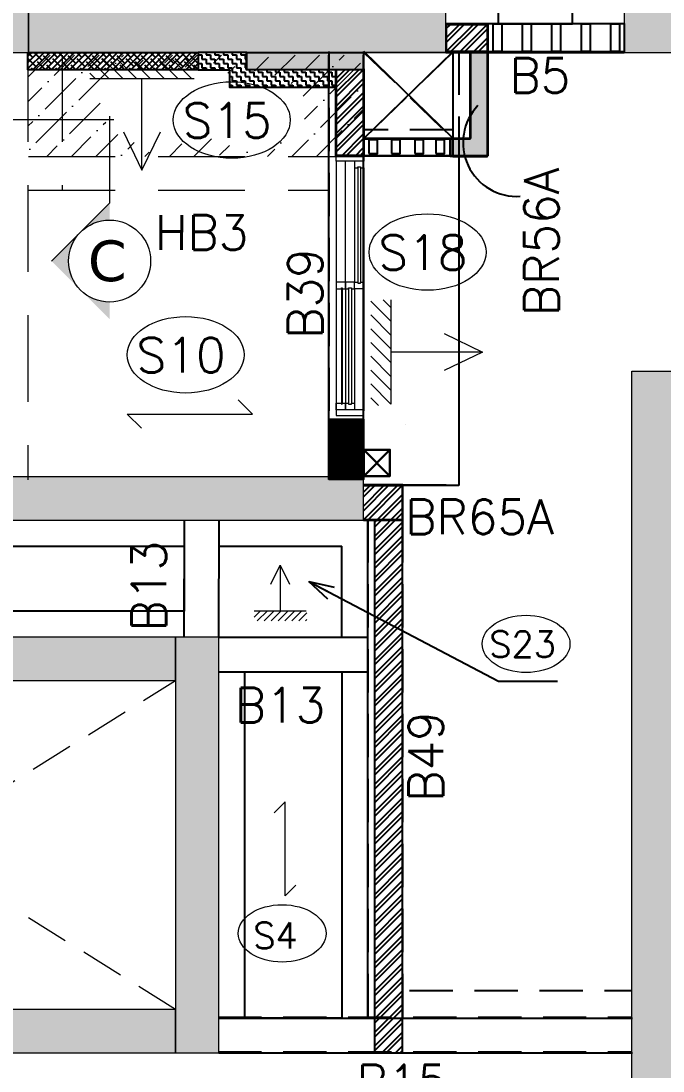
# Model space of a CAD drawing. Header units: millimetres. Extents: x 1181448 to 1317632, y -5734806 to -5633961.
# Drawn here: x 1298547 to 1302254, y -5704385 to -5698325 of the extents above; entities that cross this region are included whole.
import ezdxf

# ---------------------------------------------------------------- set-up
doc = ezdxf.new("R2010")
doc.units = ezdxf.units.MM
doc.header["$LTSCALE"] = 1000
doc.header["$MEASUREMENT"] = 0
for name, pattern in [('1', [0]), ('2BHK-A - BACK$0$HIDDEN', [0.375, 0.25, -0.125]), ('AUDIT_D_120904163729-0', [0]), ('HIDDEN', [0.375, 0.25, -0.125]), ('T8(T9 IS SIMILAR) - TYPICAL FLOOR ELEVATION$0$AUDIT_D_120904163729-0', [0]), ('T8(T9 IS SIMILAR) - TYPICAL FLOOR ELEVATION$0$HIDDEN', [0.375, 0.25, -0.125]), ('T8(T9 IS SIMILAR)$0$$0$HIDDEN', [0.375, 0.25, -0.125])]:
    doc.linetypes.add(name, pattern=pattern)
doc.layers.get('0').update_dxf_attribs({"linetype": 'AUDIT_D_120904163729-0'})
for name, color, linetype in [('100 MM THK. NON-STRUCTURAL WALL', 134, 'Continuous'), ('100 MM THK. NON-STRUCTURAL WALL FOR LEDGE WALL BELOW WASHBASIN COUNTER', 47, 'Continuous'), ('2BHK-A - BACK$0$$0$A-Elev Feature-Chajja', 13, 'Continuous'), ('2BHK-A - BACK$0$$0$CUT-OUT', 49, 'Continuous'), ('2BHK-A - BACK$0$CUT-OUT', 49, 'Continuous'), ('A_dim', 1, 'Continuous'), ('S-BEAM', 20, 'Continuous'), ('SCPL-BEAMS NO.', 7, 'Continuous'), ('secLINE', 7, 'Continuous'), ('T8(T9 IS SIMILAR) - TYPICAL FLOOR ELEVATION$0$A-WALL-FEATURES', 6, 'T8(T9 IS SIMILAR) - TYPICAL FLOOR ELEVATION$0$AUDIT_D_120904163729-0'), ('T8(T9 IS SIMILAR)$0$S-BEAM', 20, 'T8(T9 IS SIMILAR)$0$$0$HIDDEN'), ('TYPICAL FLOOR ARCH', 251, 'AUDIT_D_120904163729-0')]:
    doc.layers.add(name, color=color, linetype=linetype)
for name, color, linetype, lineweight in [('160 THK. STRUCT WALL', 7, 'Continuous', 15), ('2BHK-A - BACK$0$$0$A-WALL- 160', 6, 'Continuous', 30), ('2BHK-A - BACK$0$A-WALL- 160', 6, 'Continuous', 30), ('2BHK-A - BACK$0$Window', 4, 'Continuous', 20), ('S-CUTOUT', 8, 'Continuous', 15), ('S-HATCH', 8, 'Continuous', 9), ('SCPL BEAM', 20, 'Continuous', 13), ('SCPL_DIM', 9, 'Continuous', 5), ('SCPL_SLAB MARK', 72, 'Continuous', 20)]:
    doc.layers.add(name, color=color, linetype=linetype, lineweight=lineweight)
doc.layers.add('160MM THK.NON-STRUCTURAL WALLS', color=7, linetype='Continuous', true_color=0xea7b62)
doc.layers.add('WALL - 0.16 thk STRUCTURAL', color=7, linetype='1', true_color=0x24ffc8)
doc.styles.add('ROMANS', font='romans.shx', dxfattribs={"width": 0.85})
doc.styles.add('SCPL', font='romans.shx')
doc.styles.add('VIN1', font='verdana.ttf', dxfattribs={"height": 0.3})
doc.dimstyles.new('SCPL-DIM-150', dxfattribs={"dimscale": 100, "dimtxt": 2.25, "dimasz": 1.45, "dimexe": 1, "dimexo": 1, "dimgap": 1, "dimtad": 1, "dimdec": 0, "dimzin": 0, "dimdsep": 46, "dimtxsty": 'ROMANS', "dimblk": 'OPEN30', "dimcen": 0.09, "dimclrd": 256, "dimclre": 256, "dimclrt": 7, "dimadec": 0, "dimazin": 0, "dimtfac": 1, "dimtdec": 0, "dimtofl": 0, "dimtmove": 0, "dimatfit": 3, "dimldrblk": 'OPEN30', "dimfxl": 1, "dimtolj": 1, "dimtzin": 0, "dimarcsym": 0})

# ---------------------------------------------------------------- blocks, each defined once
blk = doc.blocks.new('2BHK-A - BACK$0$1500')
at = {"layer": '2BHK-A - BACK$0$Window', "color": 1, "lineweight": 13}
for p, q in [((1149540.7, -5694418.8), (1148842.5, -5694418.8)), ((1150239, -5694418.8), (1149578.2, -5694418.8)), ((1148842.5, -5694472.2), (1148842.5, -5694472.2)), ((1149540.7, -5694472.2), (1148880, -5694472.2)), ((1150239, -5694472.2), (1149578.2, -5694472.2)), ((1148842.5, -5694525.5), (1148880, -5694525.5)), ((1149540.7, -5694525.5), (1148880, -5694525.5)), ((1149578.2, -5694525.5), (1150276.5, -5694525.5)), ((1150276.5, -5694578.8), (1148842.5, -5694578.8)), ((1149540.7, -5694578.8), (1148880, -5694578.8))]:
    blk.add_line(p, q, dxfattribs=at)
at = {"layer": '2BHK-A - BACK$0$Window', "color": 5, "lineweight": 13}
for p, q in [((1150239, -5694437.4), (1149578.2, -5694437.4)), ((1149540.7, -5694490.7), (1148880, -5694490.7)), ((1150239, -5694453.6), (1149578.2, -5694453.6)), ((1149540.7, -5694506.9), (1148880, -5694506.9)), ((1149540.7, -5694544.1), (1148880, -5694544.1)), ((1149540.7, -5694548.6), (1148880, -5694548.6))]:
    blk.add_line(p, q, dxfattribs=at)
at = {"layer": '2BHK-A - BACK$0$Window', "color": 4, "lineweight": 13}
for points in [[(1148842.5, -5694578.8), (1148809.5, -5694578.8), (1148809.5, -5694418.8), (1148842.5, -5694418.8)], [(1149578.2, -5694437.4), (1149578.2, -5694418.8), (1149540.7, -5694418.8), (1149540.7, -5694472.2), (1149578.2, -5694472.2), (1149578.2, -5694453.6), (1149573.7, -5694453.6), (1149573.7, -5694437.4)], [(1150239, -5694437.4), (1150239, -5694418.8), (1150276.5, -5694418.8), (1150276.5, -5694472.2), (1150239, -5694472.2), (1150239, -5694453.6), (1150243.5, -5694453.6), (1150243.5, -5694437.4)], [(1150309.5, -5694418.8), (1150276.5, -5694418.8), (1150276.5, -5694578.8), (1150309.5, -5694578.8)], [(1148880, -5694490.7), (1148880, -5694472.2), (1148842.5, -5694472.2), (1148842.5, -5694525.5), (1148880, -5694525.5), (1148880, -5694506.9), (1148875.5, -5694506.9), (1148875.5, -5694490.7)], [(1149540.7, -5694490.7), (1149540.7, -5694472.2), (1149578.2, -5694472.2), (1149578.2, -5694525.5), (1149540.7, -5694525.5), (1149540.7, -5694506.9), (1149545.2, -5694506.9), (1149545.2, -5694490.7)], [(1148880, -5694544.1), (1148880, -5694525.5), (1148842.5, -5694525.5), (1148842.5, -5694578.8), (1148880, -5694578.8), (1148880, -5694548.6), (1148875.5, -5694548.6), (1148875.5, -5694544.1)], [(1149540.7, -5694544.1), (1149540.7, -5694525.5), (1149578.2, -5694525.5), (1149578.2, -5694578.8), (1149540.7, -5694578.8), (1149540.7, -5694548.6), (1149545.2, -5694548.6), (1149545.2, -5694544.1)]]:
    blk.add_lwpolyline(points, close=True, dxfattribs=at)
blk = doc.blocks.new('GGS')
at = {"layer": '2BHK-A - BACK$0$CUT-OUT', "linetype": 'ByBlock'}
h = blk.add_hatch(dxfattribs=at)
h.set_pattern_fill('ANSI31', color=8, scale=1000, angle=135)
h.set_pattern_definition([(180, (5e-09, 0), (-2e-14, -125), [])])
h.paths.add_polyline_path([(-206560741.4, -159296087.6), (-206561771.3, -159296087.6), (-206561768.9, -159296593.5), (-206561469.7, -159296593.5), (-206561469.7, -159297223.1), (-206561039.8, -159297223.1), (-206561039, -159296593.5), (-206560739.8, -159296593.5)])
at = {"color": 8, "linetype": '2BHK-A - BACK$0$HIDDEN', "ltscale": 0.3}
for p, q in [((-206562444.2, -159299547.5, 0.6), (-206562244.2, -159299722.5)), ((-206562244.1, -159299547.5), (-206562444.2, -159299722.5, 0.6)), ((-206562244.2, -159299753.5), (-206562444.2, -159299803.5)), ((-206562444.2, -159299753.5), (-206562244.2, -159299803.5))]:
    blk.add_line(p, q, dxfattribs=at)
at = {"layer": '2BHK-A - BACK$0$$0$A-Elev Feature-Chajja', "color": 8, "elevation": -0.7}
for points in [[(-206561448.7, -159297382.9), (-206561498.7, -159297382.9), (-206561498.7, -159297223.1), (-206561448.7, -159297223.1)], [(-206561278.7, -159297382.9), (-206561328.7, -159297382.9), (-206561328.7, -159297223.1), (-206561278.7, -159297223.1)], [(-206561108.7, -159297382.9), (-206561158.7, -159297382.9), (-206561158.7, -159297223.1), (-206561108.7, -159297223.1)], [(-206560938.7, -159297382.9), (-206560988.7, -159297382.9), (-206560988.7, -159297223.1), (-206560938.7, -159297223.1)], [(-206560768.7, -159297382.9), (-206560818.7, -159297382.9), (-206560818.7, -159297223.1), (-206560768.7, -159297223.1)]]:
    blk.add_lwpolyline(points, close=True, dxfattribs=at)
at = {"layer": '2BHK-A - BACK$0$$0$A-Elev Feature-Chajja', "color": 8}
for points in [[(-206562215.5, -159297971), (-206562165.5, -159297971), (-206562165.5, -159297892.1), (-206562215.5, -159297892.1)], [(-206562085, -159297971), (-206562035, -159297971), (-206562035, -159297892.1), (-206562085, -159297892.1)], [(-206561950.5, -159297971), (-206561900.5, -159297971), (-206561900.5, -159297892.1), (-206561950.5, -159297892.1)], [(-206561829, -159297971), (-206561779, -159297971), (-206561779, -159297892.1), (-206561829, -159297892.1)]]:
    blk.add_lwpolyline(points, close=True, dxfattribs=at)
at = {"layer": '2BHK-A - BACK$0$$0$A-WALL- 160', "color": 8, "linetype": 'ByBlock'}
for p, q in [((-206561629.5, -159297883.6), (-206561629.5, -159297382.9)), ((-206561529.5, -159297983.6), (-206561529.5, -159297380.1))]:
    blk.add_line(p, q, dxfattribs=at)
blk.add_lwpolyline([(-206561769.5, -159297382.9), (-206561529.5, -159297382.9), (-206561529.4, -159297222.9), (-206561769.5, -159297222.6)], close=True, dxfattribs=at)
at = {"layer": '2BHK-A - BACK$0$$0$CUT-OUT', "color": 8}
for p, q in [((-206562244.6, -159297883.6), (-206561729.5, -159297382.9)), ((-206561729.5, -159297883.6), (-206562244.2, -159297382.7)), ((-206561729.5, -159297883.6), (-206561729.5, -159297382.9))]:
    blk.add_line(p, q, dxfattribs=at)
at = {"layer": '2BHK-A - BACK$0$A-WALL- 160', "color": 8, "linetype": 'ByBlock'}
for p, q in [((-206562404.6, -159297982.6), (-206562404.6, -159297482.7)), ((-206562244.6, -159297982.6), (-206562244.6, -159297482.7)), ((-206562244.5, -159297883.6), (-206561744.5, -159297883.6)), ((-206561629.5, -159297883.6), (-206561744.5, -159297883.6)), ((-206561744.5, -159297983.6), (-206561744.5, -159297883.6)), ((-206562244.6, -159297982.6), (-206562404.6, -159297982.6)), ((-206562244.5, -159297983.6), (-206561744.5, -159297983.6)), ((-206561529.5, -159297983.6), (-206561744.5, -159297983.6))]:
    blk.add_line(p, q, dxfattribs=at)
at = {"layer": '2BHK-A - BACK$0$A-WALL- 160', "color": 8, "linetype": '2BHK-A - BACK$0$HIDDEN', "ltscale": 0.3}
blk.add_line((-206562244.6, -159299307.3), (-206562244.7, -159299307.3), dxfattribs=at)
at = {"layer": '2BHK-A - BACK$0$A-WALL- 160', "color": 8, "ltscale": 0.3}
for p, q in [((-206562003.7, -159299533.3), (-206562003.8, -159299533.3)), ((-206562094.6, -159299832.5), (-206562244.2, -159299680.7, 0.6)), ((-206562244.2, -159299832.7, 0), (-206562094.6, -159299680.7, 0.6))]:
    blk.add_line(p, q, dxfattribs=at)
blk.add_lwpolyline([(-206562244.2, -159299680.7), (-206562244.2, -159299832.7), (-206562094.2, -159299832.7), (-206562094.2, -159299680.7)], close=True, dxfattribs=at)
at = {"layer": '2BHK-A - BACK$0$CUT-OUT', "color": 8, "elevation": 0.6}
blk.add_lwpolyline([(-206560741.4, -159296087.6), (-206561771.3, -159296087.6), (-206561768.9, -159296593.5), (-206561469.7, -159296593.5), (-206561469.7, -159297223.1), (-206561039.8, -159297223.1), (-206561039, -159296593.5), (-206560739.8, -159296593.5)], close=True, dxfattribs=at)
at = {"layer": '2BHK-A - BACK$0$CUT-OUT', "color": 8}
blk.add_lwpolyline([(-206561529.5, -159297382.9), (-206560739.6, -159297382.9), (-206560739.6, -159297223.1), (-206561529.5, -159297223.1)], close=True, dxfattribs=at)
at = {"layer": 'T8(T9 IS SIMILAR)$0$S-BEAM', "color": 8}
for p, q in [((-206562445.5, -159299831.9, 0), (-206562445.4, -159297381.8, -0.7)), ((-206562245.5, -159299831.9, 0), (-206562245.4, -159297382.3)), ((-206561770.2, -159297382.2), (-206560740.3, -159297382.3)), ((-206561729.5, -159297833.6, 0.1), (-206561729.5, -159297382.4, -0.2)), ((-206561694.9, -159299882.5, 0), (-206561694.8, -159297382.2, 0)), ((-206561729.5, -159297833.6, 0.1), (-206562245.5, -159297833.6, 0.1)), ((-206561529.5, -159297983.6, 0.1), (-206562245.5, -159297983.6, 0.1)), ((-206562019.6, -159299882.6, 0), (-206561694.9, -159299882.5, -0.1)), ((-206562219.6, -159302955.9, 0.4), (-206562219.6, -159300082.6, 0)), ((-206562019.6, -159302955.9, 0.4), (-206562019.6, -159300082.6, 0)), ((-206563085.2, -159302955.5, -0.8), (-206560697, -159302955.7, -0.3)), ((-206563085.2, -159303155.5, -0.8), (-206560697.1, -159303155.7, -0.3))]:
    blk.add_line(p, q, dxfattribs=at)
blk.add_lwpolyline([(-206562245, -159300082.9), (-206562019.6, -159300082.9), (-206562019.6, -159299882.9), (-206562245, -159299882.9)], dxfattribs=at)
at = {"layer": '2BHK-A - BACK$0$A-WALL- 160', "color": 8, "linetype": 'ByBlock', "xscale": -1, "rotation": 270}
blk.add_blockref('2BHK-A - BACK$0$1500', (-200867825.7, -160448292.1), dxfattribs=at)
blk = doc.blocks.new('A$C5F94338C')
at = {"layer": 'WALL - 0.16 thk STRUCTURAL', "true_color": 0x1f57ff}
h = blk.add_hatch(color=160, dxfattribs=at)
h.dxf.hatch_style = 1
h.paths.add_polyline_path([(24770, 18910.3), (25020.1, 18910.3), (25020, 20710), (24770, 20710)])
h = blk.add_hatch(color=160, dxfattribs=at)
h.dxf.hatch_style = 1
h.paths.add_polyline_path([(25020.1, 19160.3), (25020.1, 18910.2), (27429.9, 18910.2), (27429.9, 19160.2)])
h = blk.add_hatch(color=160, dxfattribs=at)
h.dxf.hatch_style = 1
h.paths.add_polyline_path([(28460, 19160), (28460, 18910), (31070, 18910), (31070, 19160)])
h = blk.add_hatch(color=160, dxfattribs=at)
h.dxf.hatch_style = 1
h.paths.add_polyline_path([(28753.3, 12860.6), (28503.2, 12860.6), (28503.2, 17070.6), (28753.2, 17070.6)])
h = blk.add_hatch(color=160, dxfattribs=at)
h.dxf.hatch_style = 1
h.paths.add_polyline_path([(22620, 16459.9), (22620, 16210.2), (26954.8, 16210), (26954.8, 16460)])
h = blk.add_hatch(color=160, dxfattribs=at)
h.dxf.hatch_style = 1
h.paths.add_polyline_path([(25870.8, 15285.8), (25870.8, 15535.8), (22619.7, 15535.8), (22619.7, 15285.8)])
h = blk.add_hatch(color=160, dxfattribs=at)
h.dxf.hatch_style = 1
h.paths.add_polyline_path([(25870.1, 13135.8), (26120.1, 13135.8), (26120.1, 15535.8), (25870.1, 15535.8)])
h = blk.add_hatch(color=160, dxfattribs=at)
h.dxf.hatch_style = 1
h.paths.add_polyline_path([(25870.1, 13135.8), (25870.1, 13385.8), (22620.1, 13385.8), (22620.1, 13135.8)])
at = {"layer": '160 THK. STRUCT WALL'}
for points in [[(24770, 18910.3), (25020.1, 18910.3), (25020, 20710), (24770, 20710)], [(25020.1, 19160.3), (25020.1, 18910.2), (27429.9, 18910.2), (27429.9, 19160.2)], [(28460, 19160), (28460, 18910), (31070, 18910), (31070, 19160)], [(25870.1, 15285.8), (25870.1, 15535.8), (22620, 15535.8), (22620, 15285.8)], [(25870.1, 13135.8), (26120.1, 13135.8), (26120.1, 15535.8), (25870.1, 15535.8)], [(25870.1, 13135.8), (25870.1, 13385.8), (22620.1, 13385.8), (22620.1, 13135.8)]]:
    blk.add_lwpolyline(points, close=True, dxfattribs=at)
for points, elevation in [([(28753.3, 12860.6), (28503.2, 12860.6), (28503.2, 17070.6), (28753.2, 17070.6)], -0.3), ([(22620, 16459.9), (22620, 16210.2), (26954.8, 16210), (26954.8, 16460)], 0.1)]:
    blk.add_lwpolyline(points, close=True, dxfattribs=dict(at, elevation=elevation))
blk = doc.blocks.new('HS')
at = {"linetype": 'Continuous'}
for p, q in [((9.28, 0), (7.16, 2.12)), ((-9.28, 0), (9.28, 0)), ((-9.28, 0), (-7.16, -2.12))]:
    blk.add_line(p, q, dxfattribs=at)
blk = doc.blocks.new('One WAy')
at = {"xscale": -38.94666666665216, "yscale": 38.94666666665216, "zscale": 38.94666666665216, "rotation": 270}
blk.add_blockref('HS', (0, 0), dxfattribs=at)
blk = doc.blocks.new('A$C42226032')
at = {"layer": 'SCPL_SLAB MARK'}
h = blk.add_hatch(dxfattribs=at)
h.set_pattern_fill('ANSI31', color=256, scale=0.2, angle=90)
h.set_pattern_definition([(135, (-48.789575, -510.390865), (-0.0176776695, -0.0176776695), [])])
h.paths.add_polyline_path([(-0.1372, -0.2348), (-0.1372, -0.2863), (0.1337, -0.2863), (0.1337, -0.2348)])
for p, q in [((0, 0), (0, -0.2348)), ((0, 0), (-0.0473, -0.0981)), ((0.0473, -0.0981), (0, 0)), ((0.1337, -0.2348), (-0.1337, -0.2348))]:
    blk.add_line(p, q, dxfattribs=at)
blk = doc.blocks.new('_Open30')
at = {"color": 0, "linetype": 'ByBlock', "lineweight": -2}
for p, q in [((-1, 0.268), (0, 0)), ((0, 0), (-1, -0.268)), ((0, 0), (-1, 0))]:
    blk.add_line(p, q, dxfattribs=at)
blk = doc.blocks.new('A$C73fda794')
at = {"layer": '100 MM THK. NON-STRUCTURAL WALL', "linetype": 'ByBlock'}
h = blk.add_hatch(dxfattribs=at)
h.set_pattern_fill('ZIGZAG', color=256, scale=250)
h.set_pattern_definition([(9e-15, (-1203933.804, 5720356.083), (31.25, 31.25), [31.25, -31.25]), (90, (-1203902.554, 5720356.083), (-31.25, 31.25), [31.25, -31.25])])
h.paths.add_polyline_path([(11968.9, 14055.8), (10268.8, 14055.8), (10268.8, 13955.8), (11968.9, 13955.8)])
h.paths.add_polyline_path([(9228.4, 15055.8), (9228.4, 15155.8), (7018.8, 15155.8), (7018.8, 15055.8), (8168.9, 15055.8), (8168.9, 14955.8), (8268.9, 14955.8), (8268.9, 15055.8)])
h.paths.add_polyline_path([(8168.9, 13955.8), (7269.2, 13955.8), (7269.2, 14055.8), (8168.9, 14055.8)])
h.paths.add_polyline_path([(6519.2, 14055.8), (5919.2, 14055.8), (5919.2, 13955.8), (6519.2, 13955.8)])
h.paths.add_polyline_path([(3718.9, 11606.1), (3618.9, 11606.1), (3618.9, 12355.8), (3718.9, 12355.8)])
h.paths.add_polyline_path([(3718.9, 10706.1), (3618.9, 10706.1), (3618.9, 9806.2), (3718.9, 9806.2)])
h.paths.add_polyline_path([(8469, 11755.1), (8354, 11755.1), (8353.9, 11655.1), (8569, 11655.1), (8569, 12255.8), (8469, 12255.8)])
h.paths.add_polyline_path([(5818.9, 19165.8), (5183.9, 19165.8), (5183.9, 19265.8), (5818.9, 19265.8)])
at = {"layer": '100 MM THK. NON-STRUCTURAL WALL'}
h = blk.add_hatch(dxfattribs=at)
h.set_pattern_fill('ZIGZAG', color=256, scale=200, angle=270)
h.set_pattern_definition([(270, (-1203933.584, 5720355.632), (25, -25), [25, -25]), (9e-15, (-1203933.584, 5720330.632), (25, 25), [25, -25])])
h.paths.add_polyline_path([(6899.2, 12255.8), (6899.2, 12155.8), (7079.3, 12155.8), (7079.3, 12056), (7693.9, 12055.9), (7693.9, 12155.9), (7179.3, 12156), (7179.3, 12256)])
at = {"layer": '100 MM THK. NON-STRUCTURAL WALL FOR LEDGE WALL BELOW WASHBASIN COUNTER'}
h = blk.add_hatch(dxfattribs=at)
h.set_pattern_fill('ANSI38', color=256, scale=200)
h.set_pattern_definition([(45, (-8293.917, 4811.872), (-17.67767, 17.67767), []), (135, (-8293.917, 4811.872), (-53.03301, 17.67767), [62.5, -37.5])])
h.paths.add_polyline_path([(5916.3, 12255.8), (5916.3, 12155.8), (6899.2, 12155.8), (6899.2, 12255.8)])
at = {"layer": '160MM THK.NON-STRUCTURAL WALLS', "linetype": 'ByBlock'}
h = blk.add_hatch(dxfattribs=at)
h.set_pattern_fill('ANSI32', color=256, scale=150)
h.set_pattern_definition([(45, (-1203933.617, 5720353.083), (-39.77475644, 39.77475644), []), (45, (-1203907.1, 5720353.083), (-39.77475644, 39.77475644), [])])
h.paths.add_polyline_path([(8329, 12255.8), (8569, 12256.1), (8569, 12416.1), (8329, 12416.1)])
h.paths.add_polyline_path([(9518.9, 13753.2), (9518.9, 14053.2), (8169, 14053.2), (8169, 13753.2), (8329, 13753.2), (8329, 13893.2), (9358.9, 13893.2), (9358.9, 13753.2)])
h = blk.add_hatch(dxfattribs=at)
h.set_pattern_fill('ANSI32', color=256, scale=150)
h.set_pattern_definition([(45, (-1203933.584, 5720355.63), (-39.77475644, 39.77475644), []), (45, (-1203907.07, 5720355.63), (-39.77475644, 39.77475644), [])])
h.paths.add_polyline_path([(7693.9, 11656.1), (7853.9, 11656.1), (7853.9, 12156), (7693.9, 12156)])
h = blk.add_hatch(dxfattribs=at)
h.set_pattern_fill('ANSI32', color=256, scale=150)
h.set_pattern_definition([(45, (-1203933.584, 5720355.63), (-39.77475644, 39.77475644), []), (45, (-1203907.07, 5720355.63), (-39.77475644, 39.77475644), [])])
h.paths.add_polyline_path([(7918.8, 6641.6), (7918.8, 6481.5), (8078.6, 6481.5), (8078.8, 9755.7), (7852.8, 9755.7), (7852.8, 9556.1), (7918.8, 9556.1), (7918.8, 6641.6)])
at = {"layer": 'S-HATCH', "ltscale": 10}
h = blk.add_hatch(dxfattribs=at)
h.set_pattern_fill('ANSI36', color=256, scale=800)
h.set_pattern_definition([(45, (-202696.17, -1053619.62), (53.033009, 194.454365), [250, -50, 0, -50])])
h.paths.add_polyline_path([(7853.2, 11656), (7853.3, 12240.5), (5916.3, 12239.8), (5916.3, 11656.1)])
h.paths.add_polyline_path([(6865.2, 11861.6), (6862.2, 11868.2), (6859.5, 11874.7), (6857.1, 11881.3), (6855.1, 11888), (6853.3, 11894.7), (6851.9, 11901.4), (6850.8, 11908.2), (6850, 11914.9), (6849.5, 11921.7), (6849.3, 11928.5), (6849.5, 11935.3), (6850, 11942.1), (6850.8, 11948.9), (6851.9, 11955.6), (6853.3, 11962.4), (6855.1, 11969.1), (6857.1, 11975.7), (6859.5, 11982.3), (6862.2, 11988.9), (6865.2, 11995.4), (6868.5, 12001.8), (6872.1, 12008.2), (6876, 12014.5), (6880.2, 12020.7), (6884.7, 12026.9), (6889.5, 12032.9), (6894.5, 12038.8), (6899.9, 12044.7), (6905.5, 12050.4), (6911.4, 12056), (6917.5, 12061.5), (6923.9, 12066.8), (6930.5, 12072.1), (6937.4, 12077.1), (6944.5, 12082.1), (6951.9, 12086.9), (6959.5, 12091.6), (6967.3, 12096.1), (6975.3, 12100.4), (6983.5, 12104.6), (6991.9, 12108.6), (7000.4, 12112.4), (7009.2, 12116.1), (7018.1, 12119.6), (7027.2, 12122.9), (7036.4, 12126), (7045.8, 12128.9), (7055.3, 12131.7), (7065, 12134.2), (7074.7, 12136.6), (7084.6, 12138.8), (7094.5, 12140.7), (7104.6, 12142.5), (7114.7, 12144), (7124.9, 12145.4), (7135.1, 12146.5), (7145.4, 12147.5), (7155.8, 12148.2), (7166.1, 12148.7), (7176.5, 12149), (7186.9, 12149.1), (7197.3, 12149), (7207.7, 12148.7), (7218.1, 12148.2), (7228.4, 12147.5), (7238.7, 12146.5), (7248.9, 12145.4), (7259.1, 12144), (7269.3, 12142.5), (7279.3, 12140.7), (7289.3, 12138.8), (7299.1, 12136.6), (7308.9, 12134.2), (7318.5, 12131.7), (7328, 12128.9), (7337.4, 12126), (7346.6, 12122.9), (7355.7, 12119.6), (7364.6, 12116.1), (7373.4, 12112.4), (7382, 12108.6), (7390.4, 12104.6), (7398.6, 12100.4), (7406.6, 12096.1), (7414.4, 12091.6), (7421.9, 12086.9), (7429.3, 12082.1), (7436.4, 12077.1), (7443.3, 12072.1), (7449.9, 12066.8), (7456.3, 12061.5), (7462.5, 12056), (7468.3, 12050.4), (7473.9, 12044.7), (7479.3, 12038.8), (7484.3, 12032.9), (7489.1, 12026.9), (7493.6, 12020.7), (7497.8, 12014.5), (7501.7, 12008.2), (7505.3, 12001.8), (7508.6, 11995.4), (7511.6, 11988.9), (7514.3, 11982.3), (7516.7, 11975.7), (7518.8, 11969.1), (7520.5, 11962.4), (7522, 11955.6), (7523.1, 11948.9), (7523.9, 11942.1), (7524.4, 11935.3), (7524.5, 11928.5), (7524.4, 11921.7), (7523.9, 11914.9), (7523.1, 11908.2), (7522, 11901.4), (7520.5, 11894.7), (7518.8, 11888), (7516.7, 11881.3), (7514.3, 11874.7), (7511.6, 11868.2), (7508.6, 11861.6), (7505.3, 11855.2), (7501.7, 11848.8), (7497.8, 11842.5), (7493.6, 11836.3), (7489.1, 11830.2), (7484.3, 11824.2), (7479.3, 11818.2), (7473.9, 11812.4), (7468.3, 11806.7), (7462.5, 11801.1), (7456.3, 11795.6), (7449.9, 11790.2), (7443.3, 11785), (7436.4, 11779.9), (7429.3, 11774.9), (7421.9, 11770.1), (7414.4, 11765.5), (7406.6, 11761), (7398.6, 11756.7), (7390.4, 11752.5), (7382, 11748.5), (7373.4, 11744.6), (7364.6, 11741), (7355.7, 11737.5), (7346.6, 11734.2), (7337.4, 11731), (7328, 11728.1), (7318.5, 11725.4), (7308.9, 11722.8), (7299.1, 11720.5), (7289.3, 11718.3), (7279.3, 11716.3), (7269.3, 11714.6), (7259.1, 11713), (7248.9, 11711.7), (7238.7, 11710.5), (7228.4, 11709.6), (7218.1, 11708.9), (7207.7, 11708.3), (7197.3, 11708), (7186.9, 11707.9), (7176.5, 11708), (7166.1, 11708.3), (7155.8, 11708.9), (7145.4, 11709.6), (7135.1, 11710.5), (7124.9, 11711.7), (7114.7, 11713), (7104.6, 11714.6), (7094.5, 11716.3), (7084.6, 11718.3), (7074.7, 11720.5), (7065, 11722.8), (7055.3, 11725.4), (7045.8, 11728.1), (7036.4, 11731), (7027.2, 11734.2), (7018.1, 11737.5), (7009.2, 11741), (7000.4, 11744.6), (6991.9, 11748.5), (6983.5, 11752.5), (6975.3, 11756.7), (6967.3, 11761), (6959.5, 11765.5), (6951.9, 11770.1), (6944.5, 11774.9), (6937.4, 11779.9), (6930.5, 11785), (6923.9, 11790.2), (6917.5, 11795.6), (6911.4, 11801.1), (6905.5, 11806.7), (6899.9, 11812.4), (6894.5, 11818.2), (6889.5, 11824.2), (6884.7, 11830.2), (6880.2, 11836.3), (6876, 11842.5), (6872.1, 11848.8), (6868.5, 11855.2)], flags=16)
h.paths.add_polyline_path([(6950.5, 12086), (6958.8, 12091.1), (6955.1, 12094.9), (6947.3, 12102.2), (6939.2, 12109.2), (6930.7, 12116.1), (6921.8, 12122.7), (6912.6, 12129.1), (6903, 12135.2), (6893.1, 12141.1), (6883, 12146.7), (6872.5, 12152), (6861.8, 12157.1), (6850.8, 12161.8), (6839.5, 12166.3), (6828, 12170.4), (6816.3, 12174.3), (6804.5, 12177.8), (6792.4, 12181.1), (6780.2, 12184), (6767.8, 12186.5), (6755.3, 12188.8), (6742.7, 12190.7), (6730, 12192.3), (6717.2, 12193.5), (6704.4, 12194.4), (6691.5, 12195), (6678.6, 12195.2), (6665.7, 12195.1), (6652.9, 12194.6), (6640, 12193.8), (6627.2, 12192.6), (6614.5, 12191.1), (6601.9, 12189.3), (6589.4, 12187.1), (6577, 12184.6), (6564.8, 12181.8), (6552.7, 12178.7), (6540.8, 12175.2), (6529, 12171.4), (6517.5, 12167.3), (6506.3, 12162.9), (6495.2, 12158.3), (6484.5, 12153.3), (6474, 12148), (6463.7, 12142.5), (6453.8, 12136.7), (6444.2, 12130.6), (6435, 12124.3), (6426.1, 12117.7), (6417.5, 12110.9), (6409.3, 12103.9), (6401.5, 12096.7), (6394.1, 12089.3), (6387, 12081.6), (6380.4, 12073.8), (6374.2, 12065.9), (6368.5, 12057.7), (6363.2, 12049.4), (6358.3, 12041), (6353.9, 12032.5), (6349.9, 12023.8), (6346.4, 12015.1), (6343.4, 12006.2), (6340.8, 11997.3), (6338.7, 11988.3), (6337.1, 11979.3), (6336, 11970.2), (6335.4, 11961.1), (6335.2, 11952), (6335.5, 11942.9), (6336.4, 11933.8), (6337.7, 11924.8), (6339.4, 11915.7), (6341.7, 11906.8), (6344.4, 11897.9), (6347.6, 11889.1), (6351.3, 11880.3), (6355.5, 11871.7), (6360.1, 11863.2), (6365.1, 11854.8), (6370.6, 11846.5), (6376.5, 11838.4), (6382.9, 11830.5), (6389.6, 11822.8), (6396.8, 11815.2), (6404.4, 11807.8), (6412.3, 11800.6), (6420.7, 11793.7), (6429.4, 11786.9), (6438.4, 11780.4), (6447.8, 11774.2), (6457.5, 11768.2), (6467.6, 11762.4), (6477.9, 11757), (6488.5, 11751.8), (6499.4, 11746.9), (6510.5, 11742.3), (6521.9, 11737.9), (6533.4, 11733.9), (6545.2, 11730.2), (6557.2, 11726.8), (6569.4, 11723.8), (6581.7, 11721), (6594.1, 11718.6), (6606.6, 11716.6), (6619.3, 11714.8), (6632, 11713.4), (6644.9, 11712.3), (6657.7, 11711.6), (6670.6, 11711.2), (6683.5, 11711.2), (6696.4, 11711.5), (6709.2, 11712.1), (6722, 11713.1), (6734.8, 11714.4), (6747.4, 11716.1), (6760, 11718.1), (6772.5, 11720.4), (6784.8, 11723.1), (6797, 11726.1), (6809, 11729.4), (6820.8, 11733), (6832.4, 11736.9), (6843.8, 11741.2), (6854.9, 11745.7), (6865.8, 11750.5), (6876.5, 11755.7), (6886.8, 11761.1), (6896.9, 11766.7), (6906.7, 11772.7), (6916.1, 11778.9), (6925.2, 11785.3), (6927.7, 11787.2), (6924.1, 11790), (6916.1, 11796.8), (6908.5, 11803.7), (6901.3, 11810.9), (6894.5, 11818.2), (6888.2, 11825.7), (6882.3, 11833.4), (6876.9, 11841.1), (6872, 11849.1), (6867.5, 11857.1), (6863.5, 11865.3), (6860, 11873.5), (6857, 11881.8), (6854.4, 11890.2), (6852.4, 11898.7), (6850.9, 11907.2), (6849.9, 11915.7), (6849.4, 11924.2), (6849.4, 11932.8), (6849.9, 11941.4), (6850.9, 11949.9), (6852.4, 11958.4), (6854.4, 11966.8), (6857, 11975.2), (6860, 11983.6), (6863.5, 11991.8), (6867.5, 11999.9), (6872, 12008), (6876.9, 12015.9), (6882.3, 12023.7), (6888.2, 12031.3), (6894.5, 12038.8), (6901.3, 12046.2), (6908.5, 12053.3), (6916.1, 12060.3), (6924.1, 12067), (6932.6, 12073.6), (6941.4, 12079.9)], flags=16)
at = {"layer": 'secLINE', "lineweight": 0}
h = blk.add_hatch(color=256, dxfattribs=at)
h.paths.add_polyline_path([(6223.9, 11222.9, -0.193079), (6387.6, 11288.5), (6387.6, 11386.6)])
h.paths.add_polyline_path([(6216.4, 10887.9, -0.193079), (6150.7, 11051.6, -0.193079), (6216.4, 11215.3), (6052.7, 11051.6)])
h.paths.add_polyline_path([(6387.6, 10814.7, -0.193079), (6223.9, 10880.4), (6387.6, 10716.7)])
at = {"layer": 'WALL - 0.16 thk STRUCTURAL', "true_color": 0x1f57ff}
h = blk.add_hatch(color=160, dxfattribs=at)
h.dxf.hatch_style = 1
h.paths.add_polyline_path([(7178.5, 12255.6), (7853.5, 12255.6), (7853.5, 12155.8), (7178.5, 12155.8)])
at = {"layer": 'WALL - 0.16 thk STRUCTURAL'}
h = blk.add_hatch(dxfattribs=at)
h.set_pattern_fill('ANSI31', color=50)
h.set_pattern_definition([(45, (55502.06278, -949868.58016), (-0.088388347648, 0.088388347648), [])])
h.paths.add_polyline_path([(7653.7, 10140.2), (7853.2, 10140.2), (7853.2, 9790.5), (7653.7, 9790.5)])
at = {"layer": '100 MM THK. NON-STRUCTURAL WALL', "linetype": 'ByBlock'}
for p, q in [((8469, 11755.1, 0), (8469, 12255.8, 0)), ((8569, 11655.1, 0), (8569, 12258.6, 0)), ((8469, 11755.1, 0), (8354, 11755.1, 0)), ((8354, 11655.1, 0), (8354, 11755.1, 0)), ((8569, 11655.1, 0), (8354, 11655.1, 0))]:
    blk.add_line(p, q, dxfattribs=at)
at = {"layer": '100 MM THK. NON-STRUCTURAL WALL', "elevation": 0}
blk.add_lwpolyline([(6899.2, 12255.8), (6899.2, 12155.8), (7079.3, 12155.8), (7079.3, 12155.8), (7079.3, 12056), (7693.9, 12055.9), (7693.9, 12155.9), (7179.3, 12156), (7179.3, 12256)], close=True, dxfattribs=at)
at = {"layer": '100 MM THK. NON-STRUCTURAL WALL FOR LEDGE WALL BELOW WASHBASIN COUNTER', "elevation": 0}
blk.add_lwpolyline([(5916.3, 12255.8), (6899.2, 12255.8), (6899.2, 12155.8), (5916.3, 12155.8)], close=True, dxfattribs=at)
at = {"layer": '160MM THK.NON-STRUCTURAL WALLS', "linetype": 'ByBlock'}
for p, q in [((7693.9, 11656.1, 0), (7693.9, 12156, 0)), ((7853.9, 11656.1, 0), (7853.9, 12156, 0)), ((7853.9, 11656.1, 0), (7693.9, 11656.1, 0)), ((8078.6, 6481.6, -0.6), (8078.8, 9716.1, 0)), ((7918.8, 6481.6, 0), (7918.8, 9556.1, 0)), ((7918.8, 6481.6, 0), (8078.6, 6481.6, 0))]:
    blk.add_line(p, q, dxfattribs=at)
at = {"layer": '160MM THK.NON-STRUCTURAL WALLS', "linetype": '2BHK-A - BACK$0$HIDDEN', "ltscale": 0.3}
blk.add_line((7853.9, 10331.4, 0), (7853.8, 10331.4, 0), dxfattribs=at)
at = {"layer": '160MM THK.NON-STRUCTURAL WALLS', "linetype": 'ByBlock', "elevation": 0}
blk.add_lwpolyline([(8329, 12255.8), (8569, 12255.8), (8569, 12415.8), (8329, 12416.1)], close=True, dxfattribs=at)
blk.add_lwpolyline([(7918.8, 9556.1), (7852.8, 9556.1)], dxfattribs=at)
at = {"layer": 'S-BEAM'}
for p, q in [((8328.6, 12255.8, 0), (9358.5, 12255.8, 0)), ((8568.6, 11655.1, 0), (8568.7, 12255.8, 0)), ((7653.9, 9790.4, 0), (7654, 12240.5, -0.7)), ((7853.9, 9790.4, 0), (7854, 12240, 0)), ((8369.4, 11755.1, 0), (8369.4, 11655.1, 0)), ((8369.1, 11655.1, 0), (8568.7, 11655.1, 0)), ((8403.5, 11655.1, 0), (8403.5, 9755.8, 0)), ((7853.5, 9755.7, 1.1), (8078.6, 9755.7, 1.1)), ((8078.6, 6681.5, -0.5), (8078.6, 9755.8, 0)), ((8403.5, 9755.8, 0.5), (8078.6, 9755.8, 0)), ((6818.5, 8881.6, 0), (6819.6, 9555.8, 0.1)), ((7018.5, 8881.6, 0), (7019.6, 9555.8, 0.1)), ((7853.5, 9555.7, 0.1), (8078.6, 9555.7, 0.1)), ((7878.6, 6681.5, -0.5), (7878.6, 9555.7, -0.9)), ((7019.3, 9405.9, 0.1), (7728.6, 9405.9, 0.2)), ((7728.6, 8881.6, 0.3), (7728.6, 9405.9, 0.2)), ((7018.5, 8881.6, 0), (7880.4, 8881.6, 0.1)), ((7018.5, 8681.6, 0), (7880.4, 8681.6, 0.1)), ((7018.5, 6681.6, 0), (9406.7, 6681.4, 0.6)), ((7018.5, 6481.6, 0), (9406.6, 6481.4, 0.6))]:
    blk.add_line(p, q, dxfattribs=at)
for points, elevation in [([(3719.8, 9405.9), (6818.8, 9405.9), (6818.8, 9031.6), (3719.8, 9031.6)], 0.1), ([(7168.4, 8681.6), (7728.6, 8681.6), (7728.6, 6681.5), (7168.4, 6681.5)], 0.3)]:
    blk.add_lwpolyline(points, close=True, dxfattribs=dict(at, elevation=elevation))
blk.add_arc((8737.8, 11735), 310, 136.3185, 273.75195, dxfattribs=at)
at = {"layer": 'S-CUTOUT', "color": 6, "elevation": 0}
blk.add_lwpolyline([(7854, 11755.1), (8369.1, 11755.1), (8369.1, 12255.8), (7854, 12255.8)], close=True, dxfattribs=at)
at = {"layer": 'S-HATCH', "linetype": 'HIDDEN'}
for p, q in [((8369.1, 12255.8, 0), (7853.9, 11755.1, 0)), ((7854.2, 12255.8, 0), (8369.4, 11755.1, 0)), ((6768.5, 6731.6, 0), (3718.5, 8631.6)), ((3718.5, 6731.6), (6768.8, 8631.6, 0))]:
    blk.add_line(p, q, dxfattribs=at)
at = {"layer": 'SCPL BEAM', "linetype": 'HIDDEN', "ltscale": 2}
for p, q in [((5916.3, 12240, 0), (5916.4, 9790, 0.1)), ((6113.3, 12239.8, 2.1), (6113.3, 11460.3, 0.1)), ((5918.8, 11656.1, 0), (7853.2, 11656, 0)), ((5918.8, 11460.3, 0), (7653.2, 11460.2, 0))]:
    blk.add_line(p, q, dxfattribs=at)
at = {"layer": 'SCPL_SLAB MARK'}
for centre, major_axis in [((7093.1, 11866.1, 0), (-337.6, 0)), ((8223, 11103.5, 0), (-337.6, 0)), ((6826.6, 10510.8, 0), (-337.6, 0)), ((8791.7, 8842.1, -0.2), (-253.2, 0)), ((7383.8, 7171.1, -0.2), (-253.2, 0))]:
    blk.add_ellipse(centre, major_axis=major_axis, ratio=0.653464, start_param=-1.570796, end_param=4.712389, dxfattribs=at)
at = {"layer": 'secLINE', "lineweight": 0}
for p, q in [((6387.6, 11888), (6387.6, 11386.6)), ((6412.2, 11866.1), (5427.2, 11866.1)), ((6052.7, 11051.6), (6387.6, 11386.6))]:
    blk.add_line(p, q, dxfattribs=at)
blk.add_circle((6387.6, 11051.6), 236.9, dxfattribs=at)
at = {"layer": 'T8(T9 IS SIMILAR) - TYPICAL FLOOR ELEVATION$0$A-WALL-FEATURES', "color": 8, "linetype": 'T8(T9 IS SIMILAR) - TYPICAL FLOOR ELEVATION$0$HIDDEN'}
blk.add_line((8118.8, 6841.7, 0), (9403.5, 6841.7, 0), dxfattribs=at)
at = {"layer": 'WALL - 0.16 thk STRUCTURAL', "color": 0, "elevation": 0}
for points in [[(7178.5, 12255.6), (7853.5, 12255.6), (7853.5, 12155.8), (7178.5, 12155.8)], [(7654.4, 10140.2), (7853.9, 10140.2), (7853.9, 9790.5), (7654.4, 9790.5)]]:
    blk.add_lwpolyline(points, close=True, dxfattribs=at)
at = {"layer": '160 THK. STRUCT WALL'}
blk.add_blockref('A$C5F94338C', (-19101.6, -6654.2, 0), dxfattribs=at)
at = {"layer": 'SCPL_SLAB MARK'}
for p, xscale, yscale, zscale, rotation in [((6574, 11576.5), 2251.770066891658, 2251.770066891658, 2251.770066891658, 180), ((8539.5, 10526.3, 0), -2251.770066891658, 2251.770066891658, 2251.770066891658, 270.0012183231945), ((7372.1, 9296.9, -1.3), -1125.885033445829, 1125.885033445829, 1125.885033445829, 0.001218323194409621)]:
    blk.add_blockref('A$C42226032', p, dxfattribs=dict(at, xscale=xscale, yscale=yscale, zscale=zscale, rotation=rotation))
at = {"layer": 'SCPL_SLAB MARK', "xscale": -1, "rotation": 270}
blk.add_blockref('One WAy', (6850.7, 10169), dxfattribs=at)
at = {"layer": 'SCPL_SLAB MARK', "xscale": -0.75, "yscale": 0.75, "zscale": 0.75}
blk.add_blockref('One WAy', (7400.3, 7658.8, 0), dxfattribs=at)
at = {"layer": 'TYPICAL FLOOR ARCH'}
blk.add_blockref('GGS', (206570100, 159309643.4, 0), dxfattribs=at)
at = {"layer": 'SCPL-BEAMS NO.', "style": 'SCPL'}
for s, p in [('B5', (8696.3, 12023.7, 0.6)), ('BR65A', (8095, 9475.4, -0.2)), ('B13', (7110.1, 8388.4, 0)), ('B15', (7813.5, 6213, 0))]:
    blk.add_text(s, height=200, dxfattribs=at).set_placement(p)
for s, rotation, p in [('BR56A', 89.99826, (8980.3, 10734.1, -0.2)), ('HB3', 359.81168, (6648.9, 11117.3, -0.1)), ('B39', 90, (7617.1, 10603.6, -0.7)), ('B13', 90, (6714.1, 8913.9, 0.2)), ('B49', 90, (8314, 7931.3, 0.3))]:
    blk.add_text(s, height=200, rotation=rotation, dxfattribs=at).set_placement(p)
at = {"layer": 'SCPL_SLAB MARK', "style": 'SCPL'}
for s, height, p in [('S15', 200, (6809.5, 11763.2)), ('S18', 200, (7939.4, 11000.6, 0)), ('S10', 200, (6543, 10407.9)), ('S23', 150, (8579, 8764.9, -0.2)), ('S4', 150, (7216.5, 7083.2, -0.2))]:
    blk.add_text(s, height=height, dxfattribs=at).set_placement(p)
at = {"layer": 'secLINE', "style": 'VIN1'}
blk.add_text('C', height=234.8, dxfattribs=at).set_placement((6262.1, 10936))
at = {"layer": 'SCPL_DIM'}
blk.add_leader([(7538.1, 9202.4, 0), (8633, 8627.2, 0), (8972.4, 8627.2, 0)], dimstyle='SCPL-DIM-150', override={"dimgap": 1, "dimtad": 0, "dimfxl": 150, "dimtfill": 1}, dxfattribs=at)

msp = doc.modelspace()

# ---------------------------------------------------------------- block references
at = {"layer": 'A_dim', "linetype": 'ByBlock'}
msp.add_blockref('A$C73fda794', (1292671.2, -5710762), dxfattribs=at)

doc.saveas('drawing.dxf')
